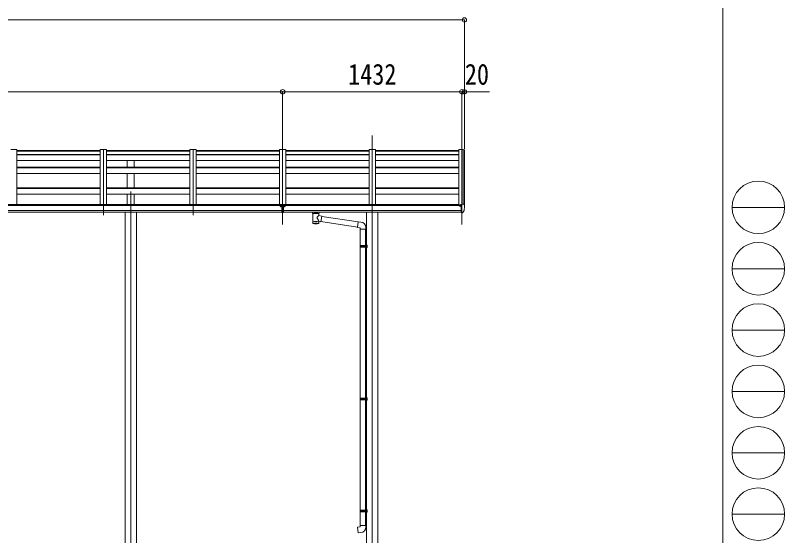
# Model space of a CAD drawing. Units: millimetres at full size. Extents: x -9783 to 9892, y -6828 to 6752.
# Drawn here: x 3746 to 9892, y -3885 to 270 of the extents above; entities that cross this region are included whole.
import ezdxf
from ezdxf.enums import TextEntityAlignment as Align

# ---------------------------------------------------------------- set-up
doc = ezdxf.new("R2010")
doc.units = ezdxf.units.MM
doc.header["$LTSCALE"] = 35
doc.header["$PDMODE"] = 32
doc.header["$PDSIZE"] = 35
for name, color, linetype, lineweight in [('0-1_本体', 4, 'Continuous', 9), ('0-2_部品', 7, 'Continuous', 9), ('0-8_PARTS2', 2, 'Continuous', 9), ('0-A_寸法', 6, 'Continuous', 9), ('F-0_240', 7, 'Continuous', 9)]:
    doc.layers.add(name, color=color, linetype=linetype, lineweight=lineweight)
doc.styles.add('ＭＳ ゴシック', font='')
doc.styles.get('ＭＳ ゴシック').set_extended_font_data('MS Gothic')

msp = doc.modelspace()

# ---------------------------------------------------------------- linework, layer by layer
at = {"layer": '0-1_本体'}
for p, q in [((3758, -801.9), (3708, -801.9)), ((3758, -801.9), (3758, -1241.19)), ((4424, -807.99), (3758, -807.99)), ((3758, -814.9), (4424, -814.9)), ((3758, -841.61), (4424, -841.61)), ((3758, -844.19), (4424, -844.19)), ((4424, -801.9), (4424, -1241.19)), ((4474, -801.9), (4424, -801.9)), ((4474, -801.9), (4474, -1241.19)), ((5140, -807.99), (4474, -807.99)), ((4474, -814.9), (5140, -814.9)), ((4474, -841.61), (5140, -841.61)), ((4474, -844.19), (5140, -844.19)), ((5140, -801.9), (5140, -1241.19)), ((5190, -801.9), (5140, -801.9)), ((5190, -801.9), (5190, -1241.19)), ((5856, -807.99), (5190, -807.99)), ((5190, -814.9), (5856, -814.9)), ((5190, -841.61), (5856, -841.61)), ((5190, -844.19), (5856, -844.19)), ((5856, -801.9), (5856, -1241.19)), ((5906, -801.9), (5856, -801.9)), ((5906, -801.9), (5906, -1241.19)), ((6572, -807.99), (5906, -807.99)), ((5906, -814.9), (6572, -814.9)), ((5906, -841.61), (6572, -841.61)), ((5906, -844.19), (6572, -844.19)), ((6572, -801.9), (6572, -1241.19)), ((6622, -801.9), (6572, -801.9)), ((6622, -801.9), (6622, -1241.19)), ((7288, -807.99), (6622, -807.99)), ((6622, -814.9), (7288, -814.9)), ((6622, -841.61), (7288, -841.61)), ((6622, -844.19), (7288, -844.19)), ((7288, -801.9), (7288, -1247.9)), ((7323.92, -802.1), (7323.3, -803.72)), ((7324, -801.99), (7324, -1237.72)), ((7332.05, -802.32), (7324.22, -801.91)), ((7332.99, -803.2), (7333.01, -1244.26)), ((3758, -888.93), (4424, -888.93)), ((4474, -888.93), (5140, -888.93)), ((4639.5, -942.66), (4639.5, -888.93)), ((4694.5, -942.66), (4694.5, -888.93)), ((5190, -888.93), (5856, -888.93)), ((5906, -888.93), (6572, -888.93)), ((6622, -888.93), (7288, -888.93)), ((3758, -942.66), (4424, -942.66)), ((3758, -948.23), (4424, -948.23)), ((4474, -942.66), (5140, -942.66)), ((4474, -948.23), (5140, -948.23)), ((5190, -942.66), (5856, -942.66)), ((5190, -948.23), (5856, -948.23)), ((5906, -942.66), (6572, -942.66)), ((5906, -948.23), (6572, -948.23)), ((6622, -942.66), (7288, -942.66)), ((6622, -948.23), (7288, -948.23)), ((3758, -992.23), (4424, -992.23)), ((4474, -992.23), (5140, -992.23)), ((4639.5, -1106.32), (4639.5, -992.23)), ((4694.5, -1106.32), (4694.5, -992.23)), ((5190, -992.23), (5856, -992.23)), ((5906, -992.23), (6572, -992.23)), ((6622, -992.23), (7288, -992.23)), ((3758, -1106.32), (4424, -1106.32)), ((4474, -1106.32), (5140, -1106.32)), ((5190, -1106.32), (5856, -1106.32)), ((5906, -1106.32), (6572, -1106.32)), ((6622, -1106.32), (7288, -1106.32)), ((3758, -1113.11), (4424, -1113.11)), ((3758, -1156.66), (4424, -1156.66)), ((4474, -1113.11), (5140, -1113.11)), ((4474, -1156.66), (5140, -1156.66)), ((4639.5, -1241.19), (4639.5, -1156.66)), ((4694.5, -1241.19), (4694.5, -1156.66)), ((5190, -1113.11), (5856, -1113.11)), ((5190, -1156.66), (5856, -1156.66)), ((5906, -1113.11), (6572, -1113.11)), ((5906, -1156.66), (6572, -1156.66)), ((6622, -1113.11), (7288, -1113.11)), ((6622, -1156.66), (7288, -1156.66)), ((5874.5, -1247.9), (159.5, -1247.9)), ((159.5, -1289.12), (5874.5, -1289.12)), ((5851, -1241.19), (183, -1241.19)), ((5851, -1247.72), (5851, -1241.19)), ((5906, -1241.19), (5856, -1241.19)), ((7306.5, -1247.9), (5887.5, -1247.9)), ((5887.5, -1289.12), (7306.5, -1289.12)), ((7283, -1241.19), (5911, -1241.19)), ((5911, -1247.72), (5911, -1241.19)), ((7283, -1247.9), (7283, -1241.19)), ((5874.5, -1300.97), (159.5, -1300.89)), ((4621.8, -1301.06), (4621.8, -4457.13)), ((4712.2, -1301.06), (4712.2, -4457.13)), ((7306.5, -1300.97), (5887.5, -1300.95)), ((6551.8, -1301.05), (6551.8, -4457.13)), ((6642.2, -1301.05), (6642.2, -4457.13))]:
    msp.add_line(p, q, dxfattribs=at)
msp.add_lwpolyline([(7323.3, -1237.72), (7323.3, -801.9), (7288, -801.9)], dxfattribs=at)
msp.add_circle((7299.03, -1252.63), 3, dxfattribs=at)
for centre, radius, start, end in [((7324.2, -802.21), 0.301, 87.13321, 158.93673), ((7332, -803.32), 1, 6.67014, 87)]:
    msp.add_arc(centre, radius, start, end, dxfattribs=at)
at = {"layer": '0-2_部品'}
for p, q in [((5866.53, -1253.07), (5866.53, -1254.72)), ((5866.53, -1253.97), (5867.53, -1253.97)), ((5867.53, -1254.72), (5867.53, -1253.07)), ((5868.53, -1253.82), (5869.53, -1253.82)), ((5874.5, -1245.39), (5874.5, -1304.25)), ((5893.48, -1253.82), (5892.48, -1253.82)), ((5894.48, -1253.07), (5894.48, -1254.72)), ((5894.48, -1253.97), (5895.48, -1253.97)), ((5895.48, -1254.72), (5895.48, -1253.07)), ((7296.5, -1243.6), (7296.5, -1247.93)), ((7296.5, -1243.6), (7296.5, -1247.93)), ((7311.5, -1242.43), (7297.5, -1242.49)), ((7311.5, -1242.43), (7297.5, -1242.49)), ((7301, -1242.48), (7301, -1240.58)), ((7301, -1242.48), (7301, -1240.58)), ((7301.5, -1252.66), (7301.2, -1252.66)), ((7301.5, -1252.66), (7301.2, -1252.66)), ((7302.03, -1252.66), (7301.5, -1252.66)), ((7302.03, -1252.66), (7301.5, -1252.66)), ((7301.83, -1240.16), (7311.5, -1239.44)), ((7301.83, -1240.16), (7311.5, -1239.44)), ((7306.5, -1247.48), (7313, -1247.08)), ((7306.5, -1247.48), (7313, -1247.08)), ((7311.5, -1238.66), (7313, -1238.66)), ((7311.5, -1238.66), (7311.5, -1244.83)), ((7311.5, -1238.66), (7313, -1238.66)), ((7311.5, -1238.66), (7311.5, -1244.83)), ((7313, -1306.25), (7313, -1237.75)), ((7313, -1306.25), (7313, -1237.75)), ((7320.63, -1304.44), (7330.37, -1289.06)), ((7320.63, -1304.44), (7330.37, -1289.06)), ((7328.09, -1238.32), (7332.16, -1244.12)), ((7328.09, -1238.32), (7332.16, -1244.12)), ((7335, -1247.12), (7335, -1247.75)), ((7335, -1247.12), (7335, -1247.75)), ((5874.5, -1291.09), (5887.5, -1291.09)), ((6119, -1307.08), (6119, -1300.96)), ((6123.1, -1311.58), (6123.08, -1391.87)), ((6168.9, -1329.15), (6168.9, -1311.57)), ((6194.12, -1333.06), (6168.9, -1329.15)), ((6173, -1307.08), (6173, -1300.96)), ((6194.12, -1333.06), (6187.1, -1378.32)), ((6483.46, -1380.01), (6193.81, -1335.08)), ((7306.5, -1303.05), (7312, -1303.05)), ((7306.5, -1303.05), (7312, -1303.05)), ((7312.5, -1304.05), (7312, -1303.05)), ((7312.5, -1304.05), (7312, -1303.05)), ((7313, -1304.05), (7312.5, -1304.05)), ((7313, -1304.05), (7312.5, -1304.05)), ((7314.5, -1306.16), (7313, -1306.25)), ((7314.5, -1306.16), (7313, -1306.25)), ((7314.5, -1306.16), (7318.21, -1305.93)), ((7314.5, -1306.16), (7318.21, -1305.93)), ((6168.92, -1391.87), (6168.9, -1375.24)), ((6168.9, -1375.5), (6187.1, -1378.32)), ((6479.79, -1421.94), (6187.37, -1376.58)), ((6504.42, -1380.4), (6483.59, -1378.57)), ((6499.5, -1436.14), (6545.5, -1436.14)), ((6501.5, -1436.14), (6501.5, -1567.76)), ((6543.5, -1436.14), (6543.5, -1565.2)), ((6545.5, -1436.14), (6545.5, -1425.23)), ((6499.5, -1569.76), (6500.5, -1567.76)), ((6499.5, -1569.76), (6543.5, -1569.76)), ((6499.5, -1569.76), (6499.5, -1577.76)), ((6499.5, -1577.76), (6543.5, -1577.76)), ((6499.5, -1577.76), (6500.5, -1579.76)), ((6500.5, -1567.76), (6543.5, -1567.76)), ((6500.5, -1579.76), (6543.5, -1579.76)), ((6501.5, -1579.76), (6501.5, -2787.58)), ((6539.02, -1569.76), (6538.6, -1567.76)), ((6541.5, -1565.26), (6557.5, -1564.79)), ((6541.5, -1567.26), (6541.5, -1565.26)), ((6541.5, -1567.26), (6543.5, -1567.26)), ((6541.5, -1582.26), (6541.5, -1580.26)), ((6541.5, -1582.26), (6557.5, -1582.73)), ((6543.5, -1582.32), (6543.5, -2785.02)), ((6557.5, -1564.79), (6557.5, -1582.73)), ((6499.5, -2789.58), (6500.5, -2787.58)), ((6499.5, -2789.58), (6543.5, -2789.58)), ((6499.5, -2789.58), (6499.5, -2797.58)), ((6499.5, -2797.58), (6543.5, -2797.58)), ((6499.5, -2797.58), (6500.5, -2799.58)), ((6500.5, -2787.58), (6543.5, -2787.58)), ((6500.5, -2799.58), (6543.5, -2799.58)), ((6501.5, -2799.58), (6501.5, -3682.74)), ((6539.02, -2789.58), (6538.6, -2787.58)), ((6541.5, -2785.08), (6557.5, -2784.61)), ((6541.5, -2787.08), (6541.5, -2785.08)), ((6541.5, -2787.08), (6543.5, -2787.08)), ((6541.5, -2802.08), (6541.5, -2800.08)), ((6541.5, -2802.08), (6557.5, -2802.55)), ((6543.5, -2802.14), (6543.5, -3680.18)), ((6557.5, -2784.61), (6557.5, -2802.55)), ((6499.5, -3684.74), (6500.5, -3682.74)), ((6499.5, -3684.74), (6543.5, -3684.74)), ((6499.5, -3684.74), (6499.5, -3692.74)), ((6500.5, -3682.74), (6543.5, -3682.74)), ((6539.02, -3684.74), (6538.6, -3682.74)), ((6541.5, -3680.24), (6557.5, -3679.77)), ((6541.5, -3682.24), (6541.5, -3680.24)), ((6541.5, -3682.24), (6543.5, -3682.24)), ((6557.5, -3679.77), (6557.5, -3697.71)), ((6499.5, -3692.74), (6543.5, -3692.74)), ((6499.5, -3692.74), (6500.5, -3694.74)), ((6500.5, -3694.74), (6543.5, -3694.74)), ((6501.5, -3694.74), (6501.5, -3804.74)), ((6541.5, -3697.24), (6541.5, -3695.24)), ((6541.5, -3697.24), (6557.5, -3697.71)), ((6543.5, -3697.3), (6543.5, -3804.74)), ((6499.5, -3804.74), (6545.5, -3804.74)), ((6499.5, -3814.74), (6499.5, -3804.74)), ((6545.5, -3804.74), (6545.5, -3815.66))]:
    msp.add_line(p, q, dxfattribs=at)
for points in [[(5865.53, -1252.92), (5864.53, -1252.92), (5864.53, -1253.82), (5865.53, -1253.82)], [(5867.53, -1252.02), (5867.53, -1251.12), (5866.53, -1251.12), (5866.53, -1252.02)], [(5866.53, -1254.72), (5866.53, -1255.62), (5867.53, -1255.62), (5867.53, -1254.72)], [(5869.53, -1253.82), (5869.53, -1252.92), (5868.53, -1252.92)], [(5874.5, -1245.39), (5887.5, -1245.39), (5887.5, -1304.25), (5874.5, -1304.25)], [(5892.48, -1253.82), (5892.48, -1252.92), (5893.48, -1252.92)], [(5894.48, -1252.02), (5894.48, -1251.12), (5895.48, -1251.12), (5895.48, -1252.02)], [(5895.48, -1254.72), (5895.48, -1255.62), (5894.48, -1255.62), (5894.48, -1254.72)], [(5896.48, -1252.92), (5897.48, -1252.92), (5897.48, -1253.82), (5896.48, -1253.82)], [(7296.5, -1251.05), (7296.5, -1252.66), (7296.03, -1252.66)], [(7296.5, -1251.05), (7296.5, -1252.66), (7296.03, -1252.66)], [(7301.2, -1251.48), (7301.2, -1252.66), (7296.5, -1252.66)], [(7301.2, -1251.48), (7301.2, -1252.66), (7296.5, -1252.66)], [(7301.83, -1240.16), (7301.66, -1240.18), (7301.5, -1240.21), (7301.36, -1240.26), (7301.23, -1240.31), (7301.13, -1240.37), (7301.06, -1240.43), (7301.02, -1240.51), (7301, -1240.58)], [(7301.83, -1240.16), (7301.66, -1240.18), (7301.5, -1240.21), (7301.36, -1240.26), (7301.24, -1240.31), (7301.14, -1240.37), (7301.06, -1240.43), (7301.02, -1240.51), (7301, -1240.58)], [(7306.5, -1303.05), (7306.5, -1244.83), (7311.5, -1244.83)], [(7306.5, -1303.05), (7306.5, -1244.83), (7311.5, -1244.83)], [(7313, -1237.75), (7325, -1237.75), (7327.33, -1237.89)], [(7313, -1237.75), (7325, -1237.75), (7327.33, -1237.89)], [(6119.04, -1307.14), (6119.02, -1306.78), (6119.26, -1305.82), (6119.78, -1304.94), (6120.59, -1304.1), (6121.7, -1303.3), (6123.1, -1302.58)], [(6119.04, -1307.02), (6119.02, -1307.38), (6119.26, -1308.34), (6119.78, -1309.22), (6120.59, -1310.06), (6121.7, -1310.86), (6123.1, -1311.58)], [(6168.9, -1302.59), (6169.13, -1302.69), (6170.49, -1303.42), (6171.6, -1304.27), (6172.36, -1305.13), (6172.82, -1306.03), (6172.99, -1306.92)], [(6168.9, -1311.57), (6169.13, -1311.48), (6170.49, -1310.74), (6171.6, -1309.89), (6172.36, -1309.03), (6172.82, -1308.13), (6172.99, -1307.24)], [(7313, -1292.36), (7309.84, -1291.95), (7306.5, -1291.52)], [(7313, -1292.36), (7309.84, -1291.95), (7306.5, -1291.52)], [(6483.59, -1378.57), (6479.58, -1424.4), (6499.5, -1426.14), (6499.5, -1436.14)], [(6539.02, -1569.76), (6539.02, -1577.76), (6538.6, -1579.76)], [(6541.5, -1580.26), (6543.5, -1580.26), (6543.5, -1567.26)], [(6539.02, -2789.58), (6539.02, -2797.58), (6538.6, -2799.58)], [(6541.5, -2800.08), (6543.5, -2800.08), (6543.5, -2787.08)], [(6539.02, -3684.74), (6539.02, -3692.74), (6538.6, -3694.74)], [(6541.5, -3695.24), (6543.5, -3695.24), (6543.5, -3682.24)], [(6504.42, -3860.48), (6483.59, -3862.31), (6479.58, -3816.48), (6499.5, -3814.74)]]:
    msp.add_lwpolyline(points, dxfattribs=at)
for centre, radius, start, end in [((7299, -1252.66), 2.5, 28.35764, 180), ((7299, -1252.66), 2.5, 28.35764, 180), ((7299, -1252.66), 2.5, 0, 28.35764), ((7299, -1252.66), 2.5, 0, 28.35764), ((7327.27, -1238.89), 1, 35, 86.5), ((7327.27, -1238.89), 1, 35, 86.5), ((7327.77, -1287.56), 3, 330, 348.16652), ((7327.77, -1287.56), 3, 330, 348.16652), ((7142.51, -1247.75), 192.49, 347.8767, 359.9992), ((7142.51, -1247.75), 192.49, 347.8767, 359.9992), ((7332, -1247.12), 3, 0, 87), ((7332, -1247.12), 3, 0, 87), ((6136.07, -1352.3), 51.38, 92.46126, 104.61963), ((6155.96, -1352.3), 51.38, 75.38037, 87.53874), ((7318.03, -1302.94), 3, 273.5, 330), ((7318.03, -1302.94), 3, 273.5, 330), ((6500.5, -1425.23), 45, 0, 85), ((6500.5, -3815.66), 45, 275, 0)]:
    msp.add_arc(centre, radius, start, end, dxfattribs=at)
for centre, major_axis in [((5867.03, -1253.07), (5.9, 0)), ((5894.98, -1253.07), (-5.9, 0))]:
    msp.add_ellipse(centre, major_axis=major_axis, ratio=0.9, dxfattribs=at)
for centre, major_axis, ratio, start_param, end_param in [((5867.03, -1253.37), (5.9, 0), 0.9, 6.2831853, 9.424778), ((5865.53, -1252.02), (-1, 0), 0.9, 1.5707963, 3.1415927), ((5865.53, -1254.72), (1, 0), 0.9, 6.2831853, 7.8539816), ((5865.53, -1253.07), (1, 0), 0.9, 6.2831853, 6.9023328), ((5868.53, -1252.02), (1, 0), 0.9, 3.1415927, 4.712389), ((5868.53, -1253.07), (-1, 0), 0.9, 5.6640378, 6.2831853), ((5868.53, -1254.72), (-1, 0), 0.9, 4.712389, 6.2831853), ((5894.98, -1253.37), (-5.9, 0), 0.9, 3.1415927, 6.2831853), ((5893.48, -1252.02), (-1, 0), 0.9, 1.5707963, 3.1415927), ((5893.48, -1254.72), (1, 0), 0.9, 6.2831853, 7.8539816), ((5893.48, -1253.07), (1, 0), 0.9, 6.2831853, 6.9023328), ((5896.48, -1252.02), (1, 0), 0.9, 3.1415927, 4.712389), ((5896.48, -1253.07), (-1, 0), 0.9, 5.6640378, 6.2831853), ((5896.48, -1254.72), (-1, 0), 0.9, 4.712389, 6.2831853), ((7297.5, -1243.59), (0.02, 1.1), 0.906239, 0.0206394, 1.5914357), ((7297.5, -1243.59), (0.02, 1.1), 0.906239, 0.0206394, 1.5914357), ((6146, -1312.77), (-22.91, -0.42), 0.072511, 4.711586, 6.2823824), ((6146.03, -1311.14), (-22.91, -0.42), 0.072511, 4.711586, 6.2823824), ((6145.98, -1311.15), (22.92, -0.42), 0.07247, 0.0008089, 1.5716053), ((6145.98, -1312.77), (22.92, -0.42), 0.07247, 0.0008089, 1.5716053), ((6146, -1348.71), (-22.81, 26.62), 0.234429, 3.1563334, 4.5976381), ((6148.56, -1351.35), (20.32, 22.25), 0.045535, 4.9756507, 6.2441899), ((6157, -1307.08), (16, 0), 0.361356, 0, 0.0194874), ((6157, -1307.08), (16, 0), 0.361356, 6.2636979, 6.2831853), ((6146, -1391.87), (22.92, 0), 0.101955, 6.2829723, 9.4248207), ((6146, -1391.87), (22.92, 0), 0.101955, 3.1415499, 6.2833984), ((6146, -1379.43), (22.91, 0), 0.122865, 6.2831853, 9.424778)]:
    msp.add_ellipse(centre, major_axis=major_axis, ratio=ratio, start_param=start_param, end_param=end_param, dxfattribs=at)
at = {"layer": '0-8_PARTS2'}
for p, q in [((5881, -1400.92), (5881, -689.52)), ((6597, -1400.92), (6597, -689.52)), ((7313, -1400.92), (7313, -689.52)), ((4449, -805.04), (4449, -1324.33)), ((5165, -805.04), (5165, -1324.33)), ((4667, -1135.52), (4667, -4510.75)), ((6597, -1307.13), (6597, -4557.13))]:
    msp.add_line(p, q, dxfattribs=at)
at = {"layer": '0-A_寸法'}
for p, q in [((133.01, 234.2), (7332.99, 234.2)), ((7332.99, 234.2), (7332.99, -340.21)), ((153, -340.21), (5881, -340.21)), ((5881, -340.21), (5881, -795.78)), ((5881, -340.21), (7313, -340.21)), ((7313, -340.21), (7313, -795.78)), ((7313, -340.21), (7332.99, -340.21)), ((7332.99, -340.21), (7332.99, -795.78)), ((7332.99, -340.21), (7532.99, -340.21))]:
    msp.add_line(p, q, dxfattribs=at)
for p in [(7332.99, 234.2), (5881, -340.21), (7313, -340.21), (7332.99, -340.21)]:
    msp.add_point(p, dxfattribs=at)
at = {"layer": 'F-0_240', "color": 5}
msp.add_line((9396.97, 6751.9), (9396.97, -6828.1), dxfattribs=at)
at = {"layer": 'F-0_240', "color": 4}
for p, q in [((9471.77, -1263.1), (9891.77, -1263.1)), ((9471.77, -1753.1), (9891.77, -1753.1)), ((9471.77, -2243.1), (9891.77, -2243.1)), ((9471.77, -2733.1), (9891.77, -2733.1)), ((9471.77, -3223.1), (9891.77, -3223.1)), ((9471.77, -3713.1), (9891.77, -3713.1))]:
    msp.add_line(p, q, dxfattribs=at)
for centre in [(9681.77, -1263.1), (9681.77, -1753.1), (9681.77, -2243.1), (9681.77, -2733.1), (9681.77, -3223.1), (9681.77, -3713.1)]:
    msp.add_circle(centre, 210, dxfattribs=at)

# ---------------------------------------------------------------- texts
at = {"layer": '0-A_寸法', "color": 7, "style": 'ＭＳ ゴシック', "width": 0.85}
for s, p in [('1432', (6404.5, -333.21)), ('20', (7336.74, -333.21))]:
    msp.add_text(s, height=166.8, dxfattribs=at).set_placement(p, align=Align.BOTTOM_LEFT)

doc.saveas('drawing.dxf')
